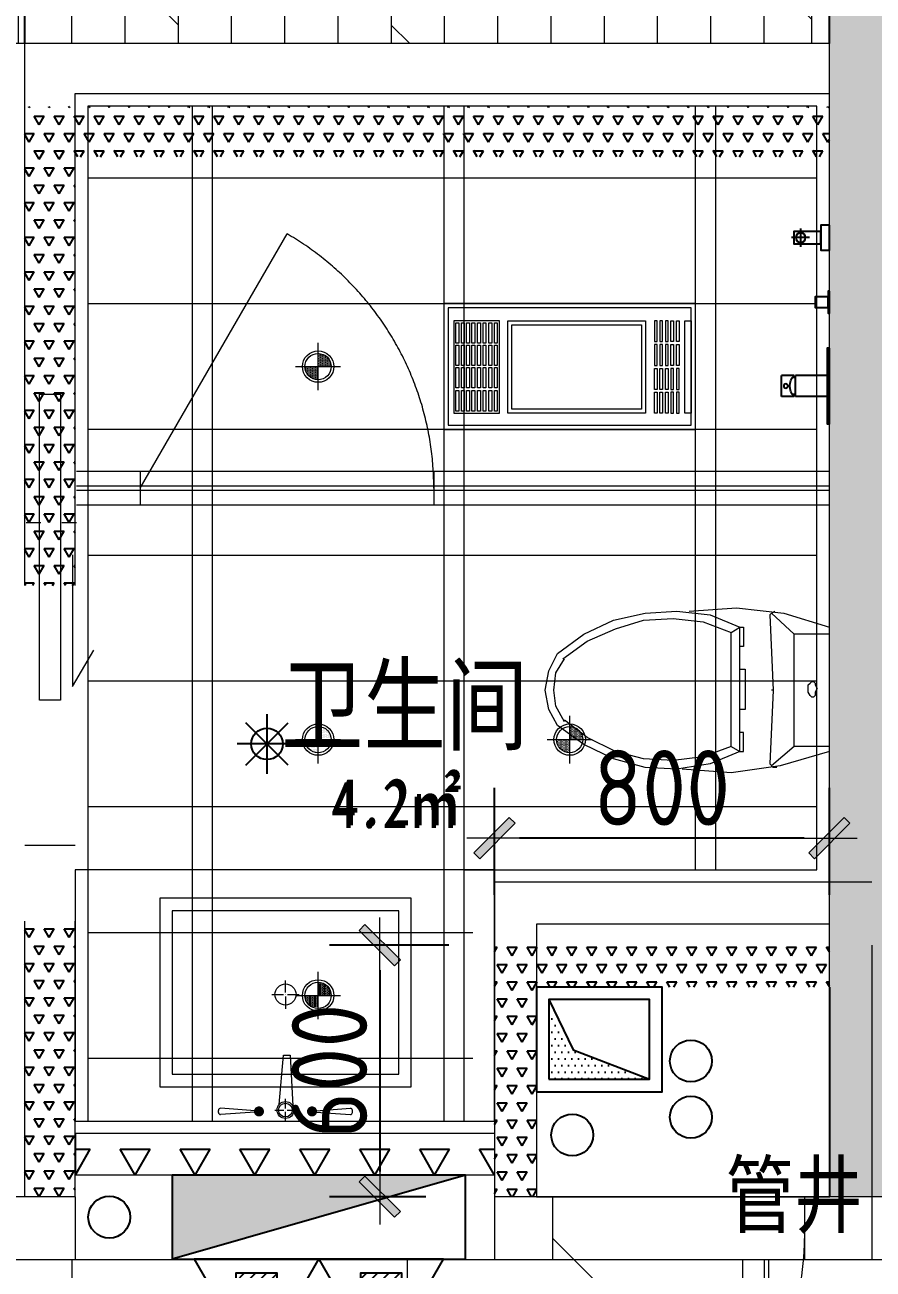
# Model space of a CAD drawing. Header units: millimetres. Extents: x 33621 to 401573, y -91663 to 133135.
# Drawn here: x 245488 to 247511, y -49333 to -46366 of the extents above; entities that cross this region are included whole.
import ezdxf

# ---------------------------------------------------------------- set-up
doc = ezdxf.new("R2010")
doc.units = ezdxf.units.MM
doc.header["$LTSCALE"] = 10
for name, pattern in [('DOT', [0.2, 0.1, -0.1]), ('DOTE', [2.42, 2, -0.2, 0.02, -0.2]), ('HIDDEN', [0.375, 0.25, -0.125, 0, 0])]:
    doc.linetypes.add(name, pattern=pattern)
doc.layers.get('0').update_dxf_attribs({"color": 253})
doc.layers.get('Defpoints').update_dxf_attribs({"color": 250})
for name, color, linetype in [('DIM_LEAD', 253, 'Continuous'), ('EQUIP_喷头', 253, 'Continuous'), ('EQUIP_灭火器', 253, 'Continuous'), ('FF-FIXT', 253, 'Continuous'), ('HATCH【填充】', 253, 'Continuous'), ('VPIPE-污水', 253, 'Continuous'), ('VPIPE-消防', 253, 'Continuous'), ('VPIPE-热给水', 253, 'Continuous'), ('VPIPE-给水', 253, 'Continuous'), ('填充', 253, 'Continuous'), ('洁具', 253, 'Continuous'), ('风道（排气道）', 253, 'Continuous')]:
    doc.layers.add(name, color=color, linetype=linetype)
for name, color, linetype, lineweight in [('DOOR【门】', 253, 'Continuous', 0), ('DS-4BS-FINISH【墙完成线】', 253, 'Continuous', 0), ('FC-FLOOR【地材分格】', 253, 'Continuous', 0), ('FF-Door【门】', 253, 'Continuous', 0), ('FF-FIXT【洁具】', 253, 'Continuous', 0), ('MK【门槛线】', 253, 'Continuous', 0), ('RC-LIGHT【天花灯具】', 253, 'Continuous', 0), ('RC-STR【天花细线】', 253, 'Continuous', 0), ('RC-Text【天花文字】', 253, 'Continuous', 0), ('WALL', 253, 'Continuous', 0), ('Wall【墙体】', 253, 'Continuous', 0), ('Wall【新建墙】', 253, 'Continuous', 0), ('WINDOW', 253, 'Continuous', 0), ('新建墙体', 253, 'Continuous', 0)]:
    doc.layers.add(name, color=color, linetype=linetype, lineweight=lineweight)
doc.styles.add('CCD_DIM', font='ARCHS.SHX')
doc.styles.add('宋体', font='', dxfattribs={"width": 0.7})
doc.styles.add('文字', font='')
doc.styles.get('宋体').set_extended_font_data('SimSun')
doc.styles.get('文字').set_extended_font_data('SimSun')
doc.dimstyles.new('ZL_1：60', dxfattribs={"dimscale": 60, "dimtxt": 3, "dimasz": 1, "dimexe": 2, "dimexo": 2, "dimgap": 0.5, "dimtad": 1, "dimdec": 0, "dimrnd": 5, "dimdsep": 46, "dimtxsty": 'CCD_DIM', "dimblk": 'WS-cj', "dimblk1": 'WS-cj', "dimblk2": 'WS-cj', "dimcen": 0, "dimclrd": 44, "dimclre": 44, "dimclrt": 2, "dimadec": 0, "dimazin": 0, "dimtfac": 1, "dimtdec": 0, "dimtix": 1, "dimtofl": 0, "dimtmove": 2, "dimatfit": 3, "dimldrblk": 'hl_arrow2', "dimfxl": 6, "dimfxlon": 1, "dimarcsym": 0})
pattern_1 = [(60, (6829392.59, 347610.797), (-23.81249995, 41.24445983), [23.8125, -23.8125]), (120, (6829392.59, 347610.797), (-47.62499995, 3e-08), [23.8125, -23.8125]), (0, (6829380.686, 347631.42), (23.8125, 41.2444598), [23.8125, -23.8125])]

# ---------------------------------------------------------------- blocks, each defined once
blk = doc.blocks.new('WS-cj')
blk.add_hatch(color=2).paths.add_polyline_path([(0.588, 0.818), (-0.818, -0.588), (-0.588, -0.818), (0.818, 0.588)])
at = {"color": 2, "linetype": 'ByBlock', "lineweight": 0}
for p, q in [((-1.1, 0), (0, 0)), ((0, 0), (1.1, 0))]:
    blk.add_line(p, q, dxfattribs=at)
at = {"color": 2}
blk.add_lwpolyline([(0.588, 0.818), (-0.818, -0.588), (-0.588, -0.818), (0.818, 0.588)], close=True, dxfattribs=at)
blk = doc.blocks.new('*D384')
at = {"layer": 'Defpoints', "color": 0, "transparency": 16777216}
for p in [(245157, -48503.1), (245487.9, -48503.1), (245487.9, -49160.6)]:
    blk.add_point(p, dxfattribs=at)
at = {"layer": '新建墙体', "color": 44, "lineweight": -2, "transparency": 16777216}
for p, q in [((245367.9, -48503.1), (245037, -48503.1)), ((245157, -49100.6), (245157, -48563.1)), ((245367.9, -49160.6), (245037, -49160.6))]:
    blk.add_line(p, q, dxfattribs=at)
at = {"layer": '新建墙体', "color": 44, "lineweight": -2, "transparency": 16777216, "xscale": 60, "yscale": 60, "zscale": 60}
for p, rotation in [((245157, -48503.1), 90), ((245157, -49160.6), 270)]:
    blk.add_blockref('WS-cj', p, dxfattribs=dict(at, rotation=rotation))
at = {"layer": '新建墙体', "color": 2, "transparency": 16777216, "insert": (245037, -48831.8), "char_height": 180, "attachment_point": 5, "rotation": 90, "style": 'CCD_DIM'}
blk.add_mtext('655', dxfattribs=at)
blk = doc.blocks.new('hl_arrow2')
at = {"color": 2}
blk.add_line((-0.221, 0), (-1, 0), dxfattribs=at)
blk.add_lwpolyline([(-0.221, 0), (-0.861, -0.689), (-0.654, -0.862), (0, 0), (-0.654, 0.862), (-0.861, 0.689)], close=True, dxfattribs=at)
blk = doc.blocks.new('*D385')
at = {"layer": 'Defpoints', "color": 0, "transparency": 16777216}
for p in [(245157, -47703.1), (245487.9, -47703.1), (245487.9, -48503.1)]:
    blk.add_point(p, dxfattribs=at)
at = {"layer": '新建墙体', "color": 44, "lineweight": -2, "transparency": 16777216}
for p, q in [((245367.9, -47703.1), (245037, -47703.1)), ((245157, -48443.1), (245157, -47763.1)), ((245367.9, -48503.1), (245037, -48503.1))]:
    blk.add_line(p, q, dxfattribs=at)
at = {"layer": '新建墙体', "color": 44, "lineweight": -2, "transparency": 16777216, "xscale": 60, "yscale": 60, "zscale": 60}
for p, rotation in [((245157, -47703.1), 90), ((245157, -48503.1), 270)]:
    blk.add_blockref('WS-cj', p, dxfattribs=dict(at, rotation=rotation))
at = {"layer": '新建墙体', "color": 2, "transparency": 16777216, "insert": (245037, -48103.1), "char_height": 180, "attachment_point": 5, "rotation": 90, "style": 'CCD_DIM'}
blk.add_mtext('800', dxfattribs=at)
blk = doc.blocks.new('*D386')
at = {"layer": 'Defpoints', "color": 0, "transparency": 16777216}
for p in [(245157, -46560.3), (245487.9, -46560.3), (245487.9, -47703.1)]:
    blk.add_point(p, dxfattribs=at)
at = {"layer": '新建墙体', "color": 44, "lineweight": -2, "transparency": 16777216}
for p, q in [((245367.9, -46560.3), (245037, -46560.3)), ((245157, -47643.1), (245157, -46620.3)), ((245367.9, -47703.1), (245037, -47703.1))]:
    blk.add_line(p, q, dxfattribs=at)
at = {"layer": '新建墙体', "color": 44, "lineweight": -2, "transparency": 16777216, "xscale": 60, "yscale": 60, "zscale": 60}
for p, rotation in [((245157, -46560.3), 90), ((245157, -47703.1), 270)]:
    blk.add_blockref('WS-cj', p, dxfattribs=dict(at, rotation=rotation))
at = {"layer": '新建墙体', "color": 2, "transparency": 16777216, "insert": (245029.5, -47131.7), "char_height": 180, "attachment_point": 5, "rotation": 90, "style": 'CCD_DIM'}
blk.add_mtext('1145', dxfattribs=at)
blk = doc.blocks.new('*D387')
at = {"layer": 'Defpoints', "color": 0, "transparency": 16777216}
for p in [(247406.7, -46213.8), (245487.9, -46530.2), (247406.7, -46530.2)]:
    blk.add_point(p, dxfattribs=at)
at = {"layer": '新建墙体', "color": 44, "lineweight": -2, "transparency": 16777216}
for p, q in [((245487.9, -46410.2), (245487.9, -46093.8)), ((247406.7, -46410.2), (247406.7, -46093.8)), ((245547.9, -46213.8), (247346.7, -46213.8))]:
    blk.add_line(p, q, dxfattribs=at)
at = {"layer": '新建墙体', "color": 44, "lineweight": -2, "transparency": 16777216, "xscale": 60, "yscale": 60, "zscale": 60, "rotation": 180}
blk.add_blockref('WS-cj', (245487.9, -46213.8), dxfattribs=at)
at = {"layer": '新建墙体', "color": 44, "lineweight": -2, "transparency": 16777216, "xscale": 60, "yscale": 60, "zscale": 60}
blk.add_blockref('WS-cj', (247406.7, -46213.8), dxfattribs=at)
at = {"layer": '新建墙体', "color": 2, "transparency": 16777216, "insert": (246447.3, -46090), "char_height": 180, "attachment_point": 5, "style": 'CCD_DIM'}
blk.add_mtext('1920', dxfattribs=at)
blk = doc.blocks.new('*D389')
at = {"layer": 'Defpoints', "color": 0, "transparency": 16777216}
for p in [(246607.9, -48305.3), (246607.9, -48560.6), (247406.7, -48560.6)]:
    blk.add_point(p, dxfattribs=at)
at = {"layer": '新建墙体', "color": 44, "lineweight": -2, "transparency": 16777216}
for p, q in [((246607.9, -48440.6), (246607.9, -48185.3)), ((247406.7, -48440.6), (247406.7, -48185.3)), ((247346.7, -48305.3), (246667.9, -48305.3))]:
    blk.add_line(p, q, dxfattribs=at)
at = {"layer": '新建墙体', "color": 44, "lineweight": -2, "transparency": 16777216, "xscale": 60, "yscale": 60, "zscale": 60, "rotation": 180}
blk.add_blockref('WS-cj', (246607.9, -48305.3), dxfattribs=at)
at = {"layer": '新建墙体', "color": 44, "lineweight": -2, "transparency": 16777216, "xscale": 60, "yscale": 60, "zscale": 60}
blk.add_blockref('WS-cj', (247406.7, -48305.3), dxfattribs=at)
at = {"layer": '新建墙体', "color": 2, "transparency": 16777216, "insert": (247007.3, -48185.3), "char_height": 180, "attachment_point": 5, "style": 'CCD_DIM'}
blk.add_mtext('800', dxfattribs=at)
blk = doc.blocks.new('*D390')
at = {"layer": 'Defpoints', "color": 0, "transparency": 16777216}
for p in [(246619.1, -48560.6), (246334.4, -49160.6), (246564.1, -49160.6)]:
    blk.add_point(p, dxfattribs=at)
at = {"layer": '新建墙体', "color": 44, "lineweight": -2, "transparency": 16777216}
for p, q in [((246499.1, -48560.6), (246214.4, -48560.6)), ((246334.4, -48620.6), (246334.4, -49100.6)), ((246444.1, -49160.6), (246214.4, -49160.6))]:
    blk.add_line(p, q, dxfattribs=at)
at = {"layer": '新建墙体', "color": 44, "lineweight": -2, "transparency": 16777216, "xscale": 60, "yscale": 60, "zscale": 60}
for p, rotation in [((246334.4, -48560.6), 90), ((246334.4, -49160.6), 270)]:
    blk.add_blockref('WS-cj', p, dxfattribs=dict(at, rotation=rotation))
at = {"layer": '新建墙体', "color": 2, "transparency": 16777216, "insert": (246214.4, -48860.6), "char_height": 180, "attachment_point": 5, "rotation": 90, "style": 'CCD_DIM'}
blk.add_mtext('600', dxfattribs=at)
blk = doc.blocks.new('防雾筒灯')
at = {"ltscale": 30}
h = blk.add_hatch(dxfattribs=at)
h.set_pattern_fill('DOTS', color=251, scale=3)
h.set_pattern_definition([(0, (-62.322, -46.6336), (2.38125, 4.7625), [0, -4.7625])])
edge = h.paths.add_edge_path()
edge.add_ellipse((0, 0), major_axis=(35.4, 35.4), ratio=1, start_angle=315, end_angle=405)
edge.add_line((0, 50), (0, 0))
edge.add_line((0, 0), (50, 0))
edge = h.paths.add_edge_path()
edge.add_line((0, 0), (-50, 0))
edge.add_ellipse((0, 0), major_axis=(35.4, 35.4), ratio=1, start_angle=495, end_angle=225)
edge.add_line((0, -50), (0, 0))
at = {"color": 251, "linetype": 'DOTE', "ltscale": 43.504693}
blk.add_line((0, 90.6), (0, -90.6), dxfattribs=at)
at = {"color": 251, "linetype": 'DOTE', "ltscale": 41.297046}
blk.add_line((86, 0), (-86, 0), dxfattribs=at)
blk.add_ellipse((0, 0), major_axis=(-42.4, 42.4), ratio=1, start_param=2.355868237233172, end_param=8.639053544412757)
at = {"color": 251}
blk.add_ellipse((0, 0), major_axis=(35.4, 35.4), ratio=1, start_param=5.49871431692557, end_param=11.78189962410516, dxfattribs=at)
blk = doc.blocks.new('ERTERT')
at = {"color": 8}
for points in [[(15709.6, 8061.8), (15930.2, 8061.8), (15930.2, 8046.6), (15709.6, 8046.6)], [(15709.5, 8032.6), (15759.4, 8032.6), (15759.4, 8026.5), (15709.5, 8026.5)], [(15709.5, 8019.5), (15759.4, 8019.5), (15759.4, 8013.4), (15709.5, 8013.4)], [(15766.4, 8032.6), (15816.3, 8032.6), (15816.3, 8026.5), (15766.4, 8026.5)], [(15766.4, 8019.5), (15816.3, 8019.5), (15816.3, 8013.4), (15766.4, 8013.4)], [(15873.3, 8032.6), (15823.3, 8032.6), (15823.3, 8026.5), (15873.3, 8026.5)], [(15873.3, 8019.5), (15823.3, 8019.5), (15823.3, 8013.4), (15873.3, 8013.4)], [(15930.2, 8032.6), (15880.3, 8032.6), (15880.3, 8026.5), (15930.2, 8026.5)], [(15930.2, 8019.5), (15880.3, 8019.5), (15880.3, 8013.4), (15930.2, 8013.4)], [(15709.5, 8000.3), (15759.4, 8000.3), (15759.4, 8006.4), (15709.5, 8006.4)], [(15709.5, 7987.2), (15759.4, 7987.2), (15759.4, 7993.3), (15709.5, 7993.3)], [(15766.4, 8000.3), (15816.3, 8000.3), (15816.3, 8006.4), (15766.4, 8006.4)], [(15766.4, 7987.2), (15816.3, 7987.2), (15816.3, 7993.3), (15766.4, 7993.3)], [(15873.3, 8000.3), (15823.3, 8000.3), (15823.3, 8006.4), (15873.3, 8006.4)], [(15873.3, 7987.2), (15823.3, 7987.2), (15823.3, 7993.3), (15873.3, 7993.3)], [(15930.2, 8000.3), (15880.3, 8000.3), (15880.3, 8006.4), (15930.2, 8006.4)], [(15930.2, 7987.2), (15880.3, 7987.2), (15880.3, 7993.3), (15930.2, 7993.3)], [(15709.5, 7974.2), (15759.4, 7974.2), (15759.4, 7980.2), (15709.5, 7980.2)], [(15766.4, 7974.2), (15816.3, 7974.2), (15816.3, 7980.2), (15766.4, 7980.2)], [(15873.3, 7974.2), (15823.3, 7974.2), (15823.3, 7980.2), (15873.3, 7980.2)], [(15930.2, 7974.2), (15880.3, 7974.2), (15880.3, 7980.2), (15930.2, 7980.2)], [(15709.5, 7952.9), (15930.2, 7952.9), (15930.2, 7624.2), (15709.5, 7624.2)], [(15709.5, 7495.6), (15930.2, 7495.6), (15930.2, 7604.2), (15709.5, 7604.2)], [(15714.5, 7599.2), (15763.3, 7599.2), (15763.3, 7592.2), (15714.5, 7592.2)], [(15767.9, 7599.2), (15816.7, 7599.2), (15816.7, 7592.2), (15767.9, 7592.2)], [(15821.2, 7599.2), (15870, 7599.2), (15870, 7592.2), (15821.2, 7592.2)], [(15876.4, 7599.2), (15925.2, 7599.2), (15925.2, 7592.2), (15876.4, 7592.2)], [(15714.5, 7586), (15763.3, 7586), (15763.3, 7579), (15714.5, 7579)], [(15714.5, 7572.1), (15763.3, 7572.1), (15763.3, 7565.1), (15714.5, 7565.1)], [(15767.9, 7586), (15816.7, 7586), (15816.7, 7579), (15767.9, 7579)], [(15767.9, 7572.1), (15816.7, 7572.1), (15816.7, 7565.1), (15767.9, 7565.1)], [(15821.2, 7586), (15870, 7586), (15870, 7579), (15821.2, 7579)], [(15821.2, 7572.1), (15870, 7572.1), (15870, 7565.1), (15821.2, 7565.1)], [(15876.4, 7586), (15925.2, 7586), (15925.2, 7579), (15876.4, 7579)], [(15876.4, 7572.1), (15925.2, 7572.1), (15925.2, 7565.1), (15876.4, 7565.1)], [(15714.5, 7558.9), (15763.3, 7558.9), (15763.3, 7551.9), (15714.5, 7551.9)], [(15714.5, 7545.5), (15763.3, 7545.5), (15763.3, 7538.5), (15714.5, 7538.5)], [(15767.9, 7558.9), (15816.7, 7558.9), (15816.7, 7551.9), (15767.9, 7551.9)], [(15767.9, 7545.5), (15816.7, 7545.5), (15816.7, 7538.5), (15767.9, 7538.5)], [(15821.2, 7558.9), (15870, 7558.9), (15870, 7551.9), (15821.2, 7551.9)], [(15821.2, 7545.5), (15870, 7545.5), (15870, 7538.5), (15821.2, 7538.5)], [(15876.4, 7558.9), (15925.2, 7558.9), (15925.2, 7551.9), (15876.4, 7551.9)], [(15876.4, 7545.5), (15925.2, 7545.5), (15925.2, 7538.5), (15876.4, 7538.5)], [(15714.5, 7532.6), (15763.3, 7532.6), (15763.3, 7525.6), (15714.5, 7525.6)], [(15714.5, 7520.4), (15763.3, 7520.4), (15763.3, 7513.4), (15714.5, 7513.4)], [(15767.9, 7532.6), (15816.7, 7532.6), (15816.7, 7525.6), (15767.9, 7525.6)], [(15767.9, 7520.4), (15816.7, 7520.4), (15816.7, 7513.4), (15767.9, 7513.4)], [(15821.2, 7532.6), (15870, 7532.6), (15870, 7525.6), (15821.2, 7525.6)], [(15821.2, 7520.4), (15870, 7520.4), (15870, 7513.4), (15821.2, 7513.4)], [(15876.4, 7532.6), (15925.2, 7532.6), (15925.2, 7525.6), (15876.4, 7525.6)], [(15876.4, 7520.4), (15925.2, 7520.4), (15925.2, 7513.4), (15876.4, 7513.4)], [(15714.5, 7507.6), (15763.3, 7507.6), (15763.3, 7500.6), (15714.5, 7500.6)], [(15767.9, 7507.6), (15816.7, 7507.6), (15816.7, 7500.6), (15767.9, 7500.6)], [(15821.2, 7507.6), (15870, 7507.6), (15870, 7500.6), (15821.2, 7500.6)], [(15876.4, 7507.6), (15925.2, 7507.6), (15925.2, 7500.6), (15876.4, 7500.6)]]:
    blk.add_lwpolyline(points, close=True, dxfattribs=at)
at = {"color": 250}
blk.add_lwpolyline([(15719.5, 7942.9), (15920.2, 7942.9), (15920.2, 7634.2), (15719.5, 7634.2)], close=True, dxfattribs=at)
at = {"layer": 'RC-LIGHT【天花灯具】'}
for points in [[(15668.9, 7471.8), (15968.9, 7471.8), (15968.9, 8071.8), (15668.9, 8071.8)], [(15678.9, 7481.8), (15958.9, 7481.8), (15958.9, 8061.8), (15678.9, 8061.8)]]:
    blk.add_lwpolyline(points, close=True, dxfattribs=at)
blk = doc.blocks.new('$TwtSys$00000125')
at = {"color": 9}
for p, q in [((0, 0.57), (0, -0.57)), ((0.403, -0.403), (-0.403, 0.403)), ((-0.403, -0.403), (0.403, 0.403)), ((0.57, 0), (-0.57, 0))]:
    blk.add_line(p, q, dxfattribs=at)
at = {"color": 8}
blk.add_circle((0, 0), 0.3, dxfattribs=at)
blk = doc.blocks.new('A$C78EA0098')
at = {"color": 33, "linetype": 'Continuous'}
for p, q in [((68.5, 375.3), (68.5, 332.3)), ((47, 353.8), (90, 353.8))]:
    blk.add_line(p, q, dxfattribs=at)
for p, q in [((5, 25, 0), (81, 25, 0)), ((81, -25, 0), (81, 25, 0)), ((81, 20, 0), (88, 20, 0)), ((84, 25, 0), (114, 25, 0)), ((84, 20, 0), (84, 25, 0)), ((114, -25, 0), (114, 25, 0)), ((5, -25, 0), (81, -25, 0)), ((81, -20, 0), (88, -20, 0)), ((84, -25, 0), (84, -20, 0)), ((84, -25, 0), (114, -25, 0))]:
    blk.add_line(p, q)
for points in [[(0, 383.8), (20, 383.8), (20, 323.8), (0, 323.8)], [(20, 368.8), (85, 368.8), (85, 338.8), (20, 338.8)], [(0, 226), (3, 226), (3, 174), (0, 174)], [(3, 212.5), (33.5, 212.5), (33.5, 187.5), (3, 187.5)], [(0, 90), (5, 90), (5, -90), (0, -90)]]:
    blk.add_lwpolyline(points, close=True)
for centre, radius in [((68.5, 353.8), 11.5), ((104, 0, 0), 5)]:
    blk.add_circle(centre, radius, dxfattribs=at)
blk.add_arc((57.8, 0, 0), 36.3, 316.3972, 43.6028)
blk = doc.blocks.new('A$C5D954283')
at = {"color": 0, "linetype": 'Continuous'}
for p, q in [((-159.8, 511.3), (-159.8, 506.3)), ((159.8, 511.3), (159.8, 506.3)), ((-11.2, 374.3), (-17.5, 495.5)), ((15.1, 492.2), (4.8, 374.3)), ((4.8, 374.3), (-11.2, 374.3))]:
    blk.add_line(p, q, dxfattribs=at)
at = {"color": 8}
for p, q in [((-4, 505.5), (-26.2, 505.5)), ((0, 532.1), (0, 509.5)), ((25.8, 505.5), (4, 505.5)), ((0, 501.5), (0, 478.5)), ((0, 235.1), (0, 263.8)), ((-5, 230), (-32.8, 230)), ((0, 225), (0, 196.3)), ((32.3, 230), (5, 230))]:
    blk.add_line(p, q, dxfattribs=at)
at = {"color": 8, "ltscale": 1000, "const_width": 0.448}
blk.add_lwpolyline([(0, 505.7, -1), (0, 505.3, -1)], format="xyb", close=True, dxfattribs=at)
at = {"color": 0, "linetype": 'Continuous'}
blk.add_lwpolyline([(300, 0), (300, 450), (-300, 450), (-300, 0)], close=True, dxfattribs=at)
at = {"color": 8}
blk.add_lwpolyline([(270, 30), (270, 420), (-270, 420), (-270, 30)], close=True, dxfattribs=at)
at = {"color": 8, "const_width": 0.84}
blk.add_lwpolyline([(0.1, 230.5, -1), (0.1, 229.6, -1)], format="xyb", close=True, dxfattribs=at)
at = {"color": 0, "linetype": 'Continuous'}
blk.add_circle((0, 505.5), 20.2, dxfattribs=at)
at = {"color": 8}
for centre, radius in [((0.3, 505.7), 16.3), ((0, 230), 25.2)]:
    blk.add_circle(centre, radius, dxfattribs=at)
at = {"color": 0, "linetype": 'Continuous'}
for centre, start, end in [((-154.8, 511.3), 88.2889, 180), ((-154.8, 506.3), 180, 271.7111), ((154.8, 511.3), 0, 91.7111), ((154.8, 506.3), 268.2889, 0)]:
    blk.add_arc(centre, 5, start, end, dxfattribs=at)
at = {"color": 250, "linetype": 'DOT', "ltscale": 1000}
for points in [[(-57.3, 508.8), (-57.4, 510), (-57.8, 511.1), (-58.3, 512.1), (-59.1, 513), (-60, 513.8), (-61, 514.3), (-62.2, 514.7), (-63.3, 514.8), (-64.5, 514.7), (-65.6, 514.3), (-66.7, 513.8), (-67.6, 513), (-68.3, 512.1), (-68.9, 511.1), (-69.2, 510), (-69.3, 508.8), (-69.2, 507.6), (-68.9, 506.5), (-68.3, 505.5), (-67.6, 504.6), (-66.7, 503.8), (-65.6, 503.3), (-64.5, 502.9), (-63.3, 502.8), (-62.2, 502.9), (-61, 503.3), (-60, 503.8), (-59.1, 504.6), (-58.3, 505.5), (-57.8, 506.5), (-57.4, 507.6)], [(69.3, 508.8), (69.2, 510), (68.9, 511.1), (68.3, 512.1), (67.6, 513), (66.7, 513.8), (65.6, 514.3), (64.5, 514.7), (63.3, 514.8), (62.2, 514.7), (61, 514.3), (60, 513.8), (59.1, 513), (58.3, 512.1), (57.8, 511.1), (57.4, 510), (57.3, 508.8), (57.4, 507.6), (57.8, 506.5), (58.3, 505.5), (59.1, 504.6), (60, 503.8), (61, 503.3), (62.2, 502.9), (63.3, 502.8), (64.5, 502.9), (65.6, 503.3), (66.7, 503.8), (67.6, 504.6), (68.3, 505.5), (68.9, 506.5), (69.2, 507.6)]]:
    blk.add_wipeout(points, dxfattribs=at)
at = {"color": 0, "linetype": 'Continuous'}
for p, q in [((-72.3, 510.3), (-154.7, 516.3)), ((-72.3, 507.3), (-154.7, 501.3)), ((72.3, 510.3), (154.7, 516.3)), ((72.3, 507.3), (154.7, 501.3))]:
    blk.add_line(p, q, dxfattribs=at)
at = {"color": 0, "linetype": 'Continuous', "const_width": 12}
for points in [[(-63.3, 514.8, -1), (-63.3, 502.8, -1)], [(63.3, 514.8, 1), (63.3, 502.8, 1)]]:
    blk.add_lwpolyline(points, format="xyb", close=True, dxfattribs=at)
blk = doc.blocks.new('ZL_08127082')
at = {"layer": 'FF-FIXT【洁具】'}
for p, q in [((-184.1, -108.8), (-150.6, 0)), ((146.4, 0), (-150.6, 0)), ((-133.9, 0), (-133.9, -83.7)), ((133.9, 0), (133.9, -83.7)), ((146.4, 0), (179.9, -117.1)), ((-12.6, -33.5), (-4.2, -29.3)), ((-4.2, -29.3), (4.2, -33.5)), ((-20.9, -37.7), (-16.7, -33.5)), ((-20.9, -41.8), (-20.9, -37.7)), ((-16.7, -46), (-20.9, -41.8)), ((-16.7, -33.5), (-12.6, -33.5)), ((-12.6, -50.2), (-16.7, -46)), ((4.2, -50.2), (-12.6, -50.2)), ((4.2, -33.5), (12.6, -33.5)), ((12.6, -46), (4.2, -50.2)), ((12.6, -33.5), (16.7, -37.7)), ((16.7, -41.8), (12.6, -46)), ((16.7, -37.7), (16.7, -41.8)), ((-133.9, -83.7), (-184.1, -138.1)), ((133.9, -83.7), (-133.9, -83.7)), ((133.9, -83.7), (179.9, -138.1)), ((-196.6, -221.7), (-184.1, -108.8)), ((179.9, -117.1), (196.6, -234.3)), ((-179.9, -142.2), (0, -133.9)), ((0, -133.9), (0, -138.1)), ((0, -133.9), (175.7, -142.2)), ((184.1, -133.9), (175.7, -142.2)), ((184.1, -125.5), (184.1, -133.9)), ((-150.6, -205), (-104.6, -205)), ((-150.6, -213.4), (-150.6, -205)), ((-104.6, -205), (-104.6, -213.4)), ((-50.2, -213.4), (-50.2, -200.8)), ((-50.2, -200.8), (46, -200.8)), ((46, -200.8), (46, -213.4)), ((100.4, -205), (100.4, -213.4)), ((146.4, -205), (100.4, -205)), ((146.4, -213.4), (146.4, -205)), ((-188.3, -334.7), (-196.6, -221.7)), ((-179.9, -284.5), (-150.6, -213.4)), ((-163.2, -301.2), (-138.1, -234.3)), ((-138.1, -234.3), (-150.6, -213.4)), ((146.4, -213.4), (-150.6, -213.4)), ((133.9, -234.3), (-138.1, -234.3)), ((46, -213.4), (-50.2, -213.4)), ((133.9, -234.3), (146.4, -213.4)), ((133.9, -234.3), (159, -301.2)), ((146.4, -213.4), (175.7, -284.5)), ((196.6, -234.3), (188.3, -351.4)), ((-188.3, -364), (-179.9, -284.5)), ((175.7, -284.5), (188.3, -364)), ((-171.5, -372.3), (-163.2, -301.2)), ((159, -301.2), (167.3, -372.3)), ((-184.1, -439.3), (-188.3, -364)), ((-167.3, -443.4), (-171.5, -372.3)), ((167.3, -372.3), (163.2, -443.4)), ((188.3, -364), (184.1, -439.3)), ((-167.3, -514.6), (-184.1, -439.3)), ((-146.4, -510.4), (-167.3, -443.4)), ((163.2, -443.4), (146.4, -510.4)), ((184.1, -439.3), (163.2, -514.6)), ((-133.9, -585.7), (-167.3, -514.6)), ((-117.1, -577.3), (-146.4, -510.4)), ((146.4, -510.4), (113, -577.3)), ((163.2, -514.6), (129.7, -585.7)), ((-87.9, -648.4), (-133.9, -585.7)), ((-75.3, -635.9), (-117.1, -577.3)), ((113, -577.3), (71.1, -631.7)), ((129.7, -585.7), (83.7, -648.4)), ((-46, -669.4), (-87.9, -648.4)), ((-41.8, -652.6), (-75.3, -631.7)), ((0, -656.8), (-41.8, -652.6)), ((37.7, -652.6), (0, -656.8)), ((75.3, -631.7), (37.7, -652.6)), ((83.7, -648.4), (46, -669.4)), ((0, -677.7), (-46, -669.4)), ((46, -669.4), (0, -677.7))]:
    blk.add_line(p, q, dxfattribs=at)
blk = doc.blocks.new('ZL_08123655')
at = {"layer": 'FF-FIXT【洁具】'}
for p, q in [((-184.1, -138.1), (-188.3, -129.7)), ((-179.9, -142.2), (-184.1, -138.1))]:
    blk.add_line(p, q, dxfattribs=at)
at = {"layer": 'DIM_LEAD'}
blk.add_blockref('ZL_08127082', (0, 0), dxfattribs=at)
blk = doc.blocks.new('DOORBLK101')
at = {"layer": 'FF-Door【门】'}
blk.add_line((-0.5, 0), (0, 0.866), dxfattribs=at)
at = {"layer": 'FF-Door【门】', "color": 8, "linetype": 'HIDDEN', "ltscale": 15}
blk.add_arc((-0.5, 0), 1, 0, 60, dxfattribs=at)
blk = doc.blocks.new('$DorLib2D$00000114')
at = {"color": 0}
blk.add_line((0.5, 0), (-0.2071, 0.7071), dxfattribs=at)
blk.add_arc((0.5, 0), 1, 135, 180, dxfattribs=at)
blk = doc.blocks.new('PQD')
at = {"layer": '填充'}
h = blk.add_hatch(dxfattribs=at)
h.set_pattern_fill('DOTS', color=256, scale=10, style=0)
h.paths.add_polyline_path([(517039.4, 222520.7), (516799.4, 222520.7), (516799.4, 222330.7), (516857.1, 222450.6)])
blk.add_lwpolyline([(516799.4, 222330.7), (516857.1, 222450.6), (517039.4, 222520.7)], dxfattribs=at)
at = {"layer": '风道（排气道）'}
for points in [[(516769.4, 222550.7), (517069.4, 222550.7), (517069.4, 222300.7), (516769.4, 222300.7)], [(516799.4, 222520.7), (517039.4, 222520.7), (517039.4, 222330.7), (516799.4, 222330.7)]]:
    blk.add_lwpolyline(points, close=True, dxfattribs=at)
blk = doc.blocks.new('$TwtSys$00000546')
h = blk.add_hatch()
h.set_pattern_fill('ANSI31', color=256, scale=200, style=0)
h.set_pattern_definition([(45, (-38543.802, -6670.83), (-17.67767, 17.67767), [])])
h.paths.add_polyline_path([(-64.9, 173.7), (64.9, 173.7), (64.9, 43.9), (-64.9, 43.9)])
for points in [[(0, 343.6), (-198.4, 0), (198.4, 0)], [(-64.9, 173.7), (64.9, 173.7), (64.9, 43.9), (-64.9, 43.9)]]:
    blk.add_lwpolyline(points, close=True)
blk = doc.blocks.new('海龍01164194')
at = {"color": 1}
for p, q in [((-350, 0), (-350, -200)), ((350, 0), (-350, 0)), ((350, 0), (-350, -200)), ((350, -200), (350, 0)), ((-350, -200), (350, -200))]:
    blk.add_line(p, q, dxfattribs=at)
blk.add_solid([(-350, 0), (-350, -200), (350, 0)], dxfattribs=at)

msp = doc.modelspace()

# ---------------------------------------------------------------- hatches: boundary and pattern name
at = {"layer": 'FC-FLOOR【地材分格】'}
h = msp.add_hatch(dxfattribs=at)
h.set_pattern_fill('_USER', color=256, scale=800, double=1, pattern_type=0)
h.set_pattern_definition([(0, (0, 0), (0, 800), []), (90, (0, 0), (-800, 5e-14), [])])
h.paths.add_polyline_path([(261356.7, -49309.4), (261356.7, -51560.6), (254756.7, -51560.6), (254756.7, -51110.6), (254156.7, -51110.6), (254156.7, -51560.6), (247556.7, -51560.6), (247556.7, -51110.6), (246956.7, -51110.6), (246956.7, -51560.6), (240356.7, -51560.6), (240356.7, -51110.6), (239756.7, -51110.6), (239756.7, -51560.6), (233156.7, -51560.6), (233156.7, -51110.6), (232931.7, -51110.6), (232931.7, -49310.6), (240356.7, -49310.6), (240356.7, -43010.6), (243581.7, -43010.5), (243581.7, -49310.6)])
h = msp.add_hatch(dxfattribs=at)
h.set_pattern_fill('DOLMIT', color=256, scale=20, angle=90, double=1)
h.set_pattern_definition([(90, (116948.82, -101356.96), (-127, 8e-15), []), (135, (116948.82, -101356.96), (-253.9998, -253.9998), [179.6051, -359.2102])])
h.paths.add_polyline_path([(247365.9, -43310.6), (246956.7, -43310.6), (246956.7, -43010.6), (243731.7, -43010.6), (243731.6, -48710.6), (243728.7, -49160.9), (245445.3, -49160.6), (245445.3, -46409.2), (247364.8, -46409.2)])
h = msp.add_hatch(dxfattribs=at)
h.set_pattern_fill('_USER', color=256, scale=600, double=1, pattern_type=0)
h.set_pattern_definition([(0, (246535.33, -48530.56), (0, 600), []), (90, (246535.33, -48530.56), (-600, 4e-14), [])])
h.paths.add_polyline_path([(245637.9, -48980.6), (246535.3, -48980.6), (246535.3, -48380.6), (247376.7, -48380.6), (247376.7, -46559.2), (245637.9, -46559.2)])
at = {"layer": 'HATCH【填充】'}
h = msp.add_hatch(dxfattribs=at)
h.set_pattern_fill('TRIANG', color=4, scale=5)
h.set_pattern_definition(pattern_1)
h.paths.add_polyline_path([(247406.7, -43310.6), (247556.7, -43310.6), (247556.7, -49160.6), (247406.7, -49160.6)])
h = msp.add_hatch(dxfattribs=at)
h.set_pattern_fill('TRIANG', color=4, scale=5)
h.set_pattern_definition(pattern_1)
h.paths.add_polyline_path([(245607.9, -47703.1), (245607.9, -46560.3), (245487.9, -46560.3), (245487.9, -47703.1)])
h = msp.add_hatch(dxfattribs=at)
h.set_pattern_fill('TRIANG', color=4, scale=5)
h.set_pattern_definition(pattern_1)
h.paths.add_polyline_path([(245607.9, -46680.3), (245607.9, -46560.3), (247406.7, -46560.3), (247406.7, -46680.3)])
h = msp.add_hatch(dxfattribs=at)
h.set_pattern_fill('TRIANG', color=4, scale=5)
h.set_pattern_definition(pattern_1)
h.paths.add_polyline_path([(245487.9, -49160.6), (245487.9, -48503.1), (245607.9, -48503.1), (245607.9, -49160.6)])
h = msp.add_hatch(dxfattribs=at)
h.set_pattern_fill('TRIANG', color=4, scale=5)
h.paths.add_polyline_path([(246707.9, -48560.6), (246707.9, -49160.6), (246607.9, -49160.6), (246607.9, -48560.6)])
h = msp.add_hatch(dxfattribs=at)
h.set_pattern_fill('TRIANG', color=4, scale=5)
h.paths.add_polyline_path([(246707.9, -48660.6), (246707.9, -48560.6), (247406.7, -48560.6), (247406.7, -48660.6)])
h = msp.add_hatch(dxfattribs=at)
h.set_pattern_fill('TRIANG', color=4, scale=15)
h.set_pattern_definition([(60, (245607.91, -49109.42), (-71.437, 123.733), [71.438, -71.438]), (120, (245607.91, -49109.42), (-142.875, 8e-08), [71.437, -71.437]), (0, (245572.19, -49047.55), (71.438, 123.733), [71.438, -71.438])])
h.paths.add_polyline_path([(246607.9, -49009.4), (245609.1, -49009.4), (245609.1, -49109.4), (246607.9, -49109.4)])
at = {"layer": 'RC-STR【天花细线】'}
h = msp.add_hatch(dxfattribs=at)
h.set_pattern_fill('矩形600X300', color=256, double=1, pattern_type=2)
h.set_pattern_definition([(0, (246487.33, -48530.56), (0, 300), []), (90, (246487.3, -48530.56), (-600, 4e-14), [])])
h.paths.add_polyline_path([(245637.9, -48980.6), (246556.7, -48980.6), (246556.7, -48380.6), (247376.7, -48380.6), (247376.7, -46559.2), (245637.9, -46559.2)])

# ---------------------------------------------------------------- linework, layer by layer
at = {"layer": 'DOOR【门】'}
msp.add_lwpolyline([(245572.9, -47976.6), (245522.9, -47976.6), (245522.9, -47246.6), (245572.9, -47246.6)], close=True, dxfattribs=at)
msp.add_lwpolyline([(245601.5, -47629.4), (245601.5, -47943.7), (245652.3, -47856.7)], dxfattribs=at)
at = {"layer": 'MK【门槛线】', "color": 4}
for p, q in [((245610.9, -47430.3), (247406.7, -47430.3)), ((245763.2, -47430.3), (245763.2, -47510.3)), ((246463.2, -47430.3), (246463.2, -47510.3)), ((245610.9, -47510.3), (247406.7, -47510.3))]:
    msp.add_line(p, q, dxfattribs=at)
at = {"layer": 'RC-STR【天花细线】'}
msp.add_lwpolyline([(247251.7, -49310.6), (247261.7, -49310.6), (247261.7, -51110.6), (247251.7, -51110.6)], close=True, dxfattribs=at)
at = {"layer": 'VPIPE-污水'}
msp.add_circle((246793.4, -49013.5), 50, dxfattribs=at)
at = {"layer": 'VPIPE-消防'}
msp.add_circle((245689.1, -49209.4), 50, dxfattribs=at)
at = {"layer": 'VPIPE-热给水'}
msp.add_circle((247076.4, -48837), 50, dxfattribs=at)
at = {"layer": 'VPIPE-给水'}
msp.add_circle((247076.4, -48971), 50, dxfattribs=at)
at = {"layer": 'WALL'}
for p, q in [((246607.9, -48410.6), (246607.9, -49310.6)), ((247507.9, -48410.6), (246607.9, -48410.6)), ((247407.9, -48510.6), (246707.9, -48510.6)), ((246707.9, -48510.6), (246707.9, -49160.6)), ((247507.9, -48560.6), (247507.9, -49310.6)), ((247407.9, -48660.6), (247407.9, -49160.6)), ((245607.9, -49160.6), (245607.9, -49310.4)), ((246707.9, -49160.6), (247407.9, -49160.6)), ((246607.9, -49310.6), (247507.9, -49310.6))]:
    msp.add_line(p, q, dxfattribs=at)
msp.add_lwpolyline([(246607.9, -49009.4), (246607.9, -49109.4), (245609.1, -49109.4), (245609.1, -49009.4)], close=True, dxfattribs=at)
at = {"layer": 'Wall【墙体】', "color": 9}
msp.add_line((247406.7, -49160.6), (247406.7, -43310.6), dxfattribs=at)
at = {"layer": 'Wall【新建墙】', "color": 4}
for p, q in [((245487.9, -47703.1), (245487.9, -46409.2)), ((245487.9, -46409.2), (247406.7, -46409.2)), ((245607.9, -47703.1), (245607.9, -46529.2)), ((245607.9, -46529.2), (247406.7, -46529.2)), ((245525.9, -47553.1), (245490.9, -47553.1)), ((245610.9, -47553.1), (245575.9, -47553.1)), ((245607.9, -48323.1), (245487.9, -48323.1)), ((245487.9, -49160.6), (245487.9, -48503.1)), ((245607.9, -49160.6), (245607.9, -48503.1)), ((245607.9, -49160.6), (245433.3, -49160.6)), ((248164.2, -49160.6), (246607.9, -49160.6)), ((245433.3, -49310.6), (248164.2, -49310.6))]:
    msp.add_line(p, q, dxfattribs=at)
at = {"layer": 'WINDOW', "linetype": 'Continuous'}
for p, q in [((245610.9, -47465.3), (247406.7, -47465.3)), ((245610.9, -47475.3), (247406.7, -47475.3))]:
    msp.add_line(p, q, dxfattribs=at)
at = {"layer": 'WINDOW'}
for p, q in [((246747.4, -49160.6), (247347.4, -49160.6)), ((246747.4, -49310.6), (246747.4, -49160.6)), ((247347.4, -49160.6), (247347.4, -49310.6)), ((246747.4, -49310.6), (247347.4, -49310.6))]:
    msp.add_line(p, q, dxfattribs=at)

# ---------------------------------------------------------------- block references
msp.add_blockref('海龍01164194', (246189.1, -49109.4))
at = {"layer": 'DIM_LEAD', "rotation": 270}
msp.add_blockref('ZL_08123655', (247406.7, -47952.7), dxfattribs=at)
at = {"layer": 'DOOR【门】', "xscale": 600, "yscale": 600, "zscale": -600, "rotation": 180}
msp.add_blockref('$DorLib2D$00000114', (247047.4, -49260.6), dxfattribs=at)
at = {"layer": 'EQUIP_喷头', "xscale": 125, "yscale": 125, "zscale": 125}
msp.add_blockref('$TwtSys$00000125', (246065.3, -48080.6), dxfattribs=at)
at = {"layer": 'EQUIP_灭火器', "xscale": 0.75, "yscale": 0.75, "zscale": 0.75, "rotation": 180}
for p in [(246040.3, -49309.4), (246337.9, -49309.4)]:
    msp.add_blockref('$TwtSys$00000546', p, dxfattribs=at)
at = {"layer": 'FF-FIXT', "xscale": -1, "rotation": 9.521580324e-07}
msp.add_blockref('A$C78EA0098', (247406.7, -47226.9), dxfattribs=at)
at = {"layer": 'FF-FIXT【洁具】', "xscale": 700, "yscale": 700, "zscale": 700}
msp.add_blockref('DOORBLK101', (246113.2, -47470.3), dxfattribs=at)
at = {"layer": 'RC-LIGHT【天花灯具】', "rotation": 270}
msp.add_blockref('ERTERT', (239015.5, -31361.6), dxfattribs=at)
at = {"layer": 'RC-LIGHT【天花灯具】', "xscale": 0.625, "yscale": 0.625, "zscale": 0.625, "rotation": 180}
for p in [(246187.3, -47180.6), (246187.3, -48070.4), (246787.3, -48070.4)]:
    msp.add_blockref('防雾筒灯', p, dxfattribs=at)
at = {"layer": '洁具', "xscale": -1, "rotation": 180}
msp.add_blockref('PQD', (-270061.5, 173640.2), dxfattribs=at)

# ---------------------------------------------------------------- texts
at = {"layer": 'RC-Text【天花文字】', "width": 0.8}
for s, height, style, p in [('卫生间', 180, '文字', (246099.1, -48077.3)), ('4.2㎡', 112.5, '宋体', (246217.9, -48281.3)), ('4.2㎡', 112.5, '宋体', (246223.8, -48274.9)), ('管井', 150, '文字', (247159, -49230.9))]:
    msp.add_text(s, height=height, dxfattribs=dict(at, style=style)).set_placement(p)

# ---------------------------------------------------------------- dimensions: what is measured, and where the dimension line sits
at = {"layer": '新建墙体'}
for base, p1, p2, picture, middle in [((247406.7, -46213.8), (245487.9, -46530.2), (247406.7, -46530.2), '*D387', (246447.3, -46090)), ((246607.9, -48305.3), (247406.7, -48560.6), (246607.9, -48560.6), '*D389', (247007.3, -48185.3))]:
    dim = msp.add_linear_dim(base=base, p1=p1, p2=p2, dimstyle='ZL_1：60', dxfattribs=at)
    dim.commit()
    dim.dimension.update_dxf_attribs({"geometry": picture, "text_midpoint": middle})
for base, p1, p2, picture, middle in [((245157, -46560.3), (245487.9, -47703.1), (245487.9, -46560.3), '*D386', (245029.5, -47131.7)), ((245157, -47703.1), (245487.9, -48503.1), (245487.9, -47703.1), '*D385', (245037, -48103.1)), ((245156.9611, -48503.0953), (245487.9076, -49160.5568), (245487.9076, -48503.0953), '*D384', (245036.9611, -48831.826))]:
    dim = msp.add_linear_dim(base=base, p1=p1, p2=p2, angle=90, dimstyle='ZL_1：60', dxfattribs=at)
    dim.commit()
    dim.dimension.update_dxf_attribs({"geometry": picture, "text_midpoint": middle})

# ---------------------------------------------------------------- next in the draw order: block references
at = {"layer": 'FF-FIXT【洁具】', "linetype": 'Continuous', "rotation": 180}
msp.add_blockref('A$C5D954283', (246109.5, -48448.4), dxfattribs=at)

# ---------------------------------------------------------------- next in the draw order: linework, layer by layer
at = {"layer": 'DS-4BS-FINISH【墙完成线】'}
msp.add_lwpolyline([(261356.7, -49309.4), (261356.7, -51560.6), (254756.7, -51560.6), (254756.7, -51110.6), (254156.7, -51110.6), (254156.7, -51560.6), (247556.7, -51560.6), (247556.7, -51110.6), (246956.7, -51110.6), (246956.7, -51560.6), (240356.7, -51560.6), (240356.7, -51110.6), (239756.7, -51110.6), (239756.7, -51560.6), (233156.7, -51560.6), (233156.7, -51110.6), (232931.7, -51110.6), (232931.7, -49310.6), (240356.7, -49310.6), (240356.7, -43010.6), (243581.7, -43010.5), (243581.7, -49310.6), (261356.7, -49309.4)], dxfattribs=at)
for points in [[(247365.9, -43310.6), (246956.7, -43310.6), (246956.7, -43010.6), (243731.7, -43010.6), (243731.6, -48710.6), (243728.7, -48710.9), (243728.7, -49160.9), (245445.3, -49160.6), (245445.3, -46409.2), (247364.8, -46409.2)], [(245637.9, -48980.6), (246535.3, -48980.6), (246535.3, -48380.6), (247376.7, -48380.6), (247376.7, -46559.2), (245637.9, -46559.2)]]:
    msp.add_lwpolyline(points, close=True, dxfattribs=at)
at = {"layer": 'FF-FIXT【洁具】', "linetype": 'Continuous'}
msp.add_lwpolyline([(245607.9, -48980.6), (246607.9, -48980.6), (246607.9, -48380.6), (245607.9, -48380.6)], close=True, dxfattribs=at)

# ---------------------------------------------------------------- next in the draw order: block references
at = {"layer": 'RC-LIGHT【天花灯具】', "xscale": 0.625, "yscale": 0.625, "zscale": 0.625, "rotation": 180}
msp.add_blockref('防雾筒灯', (246187.3, -48680.6), dxfattribs=at)

# ---------------------------------------------------------------- next in the draw order: dimensions: what is measured, and where the dimension line sits
at = {"layer": '新建墙体'}
dim = msp.add_linear_dim(base=(246334.4, -49160.6), p1=(246619.1, -48560.6), p2=(246564.1, -49160.6), angle=90, dimstyle='ZL_1：60', dxfattribs=at)
dim.commit()
dim.dimension.update_dxf_attribs({"geometry": '*D390', "text_midpoint": (246214.4, -48860.6)})

doc.saveas('drawing.dxf')
